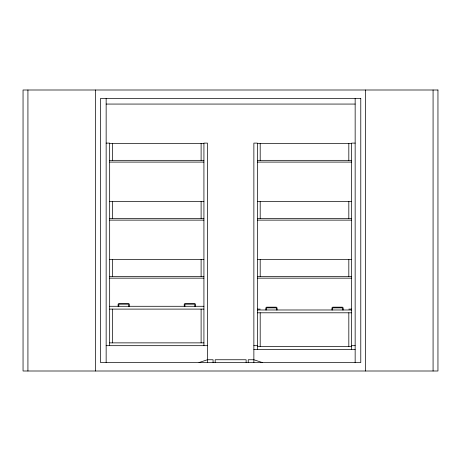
<?xml version="1.0" encoding="UTF-8"?>
<svg xmlns="http://www.w3.org/2000/svg" width="461" height="461" viewBox="0 0 461 461"><rect width="100%" height="100%" fill="white"/><g stroke="black" fill="none" stroke-linecap="round" stroke-linejoin="round"><path stroke-width="0.69" d="M199.002 362.559L207.444 359.747L213.068 359.747L213.068 362.559M106.151 104.065L355.154 104.065M106.151 143.106L109.672 143.106L109.672 345.681M355.154 143.106L351.639 143.106L351.639 349.369M109.672 143.457L203.923 143.457M257.382 143.457L351.639 143.457M109.672 160.336L203.923 160.336M257.382 160.336L351.639 160.336M109.672 162.093L203.923 162.093M257.382 162.093L351.639 162.093M109.672 201.486L203.923 201.486M257.382 201.486L351.639 201.486M109.672 218.364L203.923 218.364M257.382 218.364L351.639 218.364M109.672 220.128L203.923 220.128M257.382 220.128L351.639 220.128M109.672 259.514L203.923 259.514M257.382 259.514L351.639 259.514M109.672 276.398L203.923 276.398M257.382 276.398L351.639 276.398M109.672 278.156L203.923 278.156M257.382 278.156L351.639 278.156M109.672 306.288L203.923 306.288M109.672 309.106L203.923 309.106M257.382 309.106L260.194 309.106M348.821 309.106L351.639 309.106M257.382 309.982L351.639 309.982M257.382 312.794L351.639 312.794M109.672 342.869L203.923 342.869M106.151 345.681L207.444 345.681M253.867 345.681L257.457 345.681M351.564 345.681L355.154 345.681M257.382 346.557L351.639 346.557M253.867 349.369L355.154 349.369M262.309 362.559L253.867 359.747L248.237 359.747L248.237 362.559M433.075 89.999L433.075 371.001M365.55 89.999L365.55 371.001M355.154 98.441L355.154 362.732M348.821 143.457L348.821 160.336M348.821 201.486L348.821 218.364M348.821 259.514L348.821 276.398M348.821 312.794L348.821 346.557M343.197 309.982L343.197 307.867L342.494 307.164L332.646 307.164L331.943 307.867L331.943 309.982M342.494 309.982L342.494 308.219L342.143 307.867L332.998 307.867L332.646 308.219L332.646 309.982M277.078 309.982L277.078 307.867L276.375 307.164L266.527 307.164L265.824 307.867L265.824 309.982M276.375 309.982L276.375 308.219L276.024 307.867L266.879 307.867L266.527 308.219L266.527 309.982M260.194 143.457L260.194 160.336M260.194 201.486L260.194 218.364M260.194 259.514L260.194 276.398M260.194 312.794L260.194 346.557M257.382 349.369L257.382 143.106L253.867 143.106L253.867 362.559M246.128 362.559L246.128 359.747L215.178 359.747L215.178 362.559M207.444 362.559L207.444 143.106L203.923 143.106L203.923 345.681M201.111 143.457L201.111 160.336M201.111 201.486L201.111 218.364M201.111 259.514L201.111 276.398M201.111 309.106L201.111 342.869M195.487 306.288L195.487 304.179L194.778 303.476L184.936 303.476L184.233 304.179L184.233 306.288M194.778 306.288L194.778 304.531L194.427 304.179L185.287 304.179L184.936 304.531L184.936 306.288M129.368 306.288L129.368 304.179L128.659 303.476L118.817 303.476L118.114 304.179L118.114 306.288M128.659 306.288L128.659 304.531L128.308 304.179L119.169 304.179L118.817 304.531L118.817 306.288M112.484 143.457L112.484 160.336M112.484 201.486L112.484 218.364M112.484 259.514L112.484 276.398M112.484 309.106L112.484 342.869M106.151 98.441L106.151 362.559M95.45 89.999L95.45 371.001M27.925 89.999L27.925 371.001M437.95 89.999L23.05 89.999L23.05 371.001L437.95 371.001L437.95 89.999M360.779 98.441L100.527 98.441L100.527 362.559L360.779 362.559L360.779 98.441"/></g></svg>
